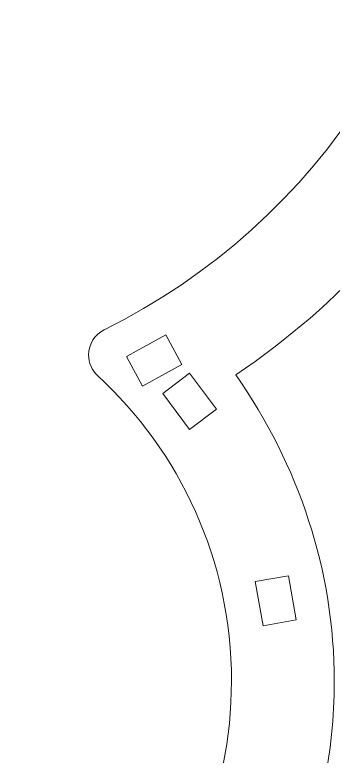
# Model space of a CAD drawing. Header units: centimetres. Extents: x -24.3 to 24.3, y -22.3 to 22.8.
# Drawn here: x -12.98 to -9.19, y 1.33 to 10.14 of the extents above; entities that cross this region are included whole.
import ezdxf

# ---------------------------------------------------------------- set-up
doc = ezdxf.new("R2010")
doc.units = ezdxf.units.CM
doc.header["$MEASUREMENT"] = 0
doc.layers.add('layer 1', color=7, linetype='Continuous')

msp = doc.modelspace()

# ---------------------------------------------------------------- linework, layer by layer
at = {"layer": 'layer 1', "color": 177, "lineweight": 9}
for points, knots in [([(-15.33245, -3.94281), (-11.93309, -3.94281), (-9.17712, -1.18684), (-9.17712, 2.21252), (-9.17712, 2.21252), (-9.17712, 3.54016), (-9.59848, 4.78041), (-10.34916, 5.85947), (-10.34916, 5.85947), (-7.86531, 7.52279), (-6.3678, 10.30581), (-6.3678, 13.31181), (-6.3678, 13.31181), (-6.3678, 18.26272), (-10.38155, 22.2765), (-15.33245, 22.2765), (-15.33245, 22.2765), (-20.28337, 22.2765), (-24.29711, 18.26272), (-24.29711, 13.31181), (-24.29711, 13.31181), (-24.29711, 10.29901), (-22.79291, 7.51071), (-20.29927, 5.84848), (-20.29927, 5.84848), (-21.07357, 4.79276), (-21.48779, 3.5258), (-21.48779, 2.21252), (-21.48779, 2.21252), (-21.48779, -1.18684), (-18.73181, -3.94281), (-15.33245, -3.94281)], [0, 0, 0, 0, 0.1111111, 0.1111111, 0.1111111, 0.1111111, 0.2222222, 0.2222222, 0.2222222, 0.2222222, 0.3333333, 0.3333333, 0.3333333, 0.3333333, 0.4444444, 0.4444444, 0.4444444, 0.4444444, 0.5555556, 0.5555556, 0.5555556, 0.5555556, 0.6666667, 0.6666667, 0.6666667, 0.6666667, 0.7777778, 0.7777778, 0.7777778, 0.7777778, 1, 1, 1, 1]), ([(-18.66605, 5.85692), (-19.64931, 4.95511), (-20.26579, 3.65977), (-20.26579, 2.22043), (-20.26579, 2.22043), (-20.26579, -0.50416), (-18.05704, -2.71291), (-15.33245, -2.71291), (-15.33245, -2.71291), (-12.60787, -2.71291), (-10.39912, -0.50416), (-10.39912, 2.22043), (-10.39912, 2.22043), (-10.39912, 3.6566), (-11.01289, 4.94939), (-11.99236, 5.85095), (-11.99236, 5.85095), (-12.05776, 5.9118), (-12.09859, 5.99877), (-12.09859, 6.09515), (-12.09859, 6.09515), (-12.09859, 6.2256), (-12.02412, 6.33924), (-11.91492, 6.39397), (-11.91492, 6.39397), (-9.35812, 7.65567), (-7.59912, 10.28849), (-7.59912, 13.33251), (-7.59912, 13.33251), (-7.59912, 17.6035), (-11.06147, 21.06584), (-15.33245, 21.06584), (-15.33245, 21.06584), (-19.60344, 21.06584), (-23.06579, 17.6035), (-23.06579, 13.33251), (-23.06579, 13.33251), (-23.06579, 10.28929), (-21.30773, 7.65704), (-18.75203, 6.39497), (-18.75203, 6.39497), (-18.64153, 6.34069), (-18.5658, 6.22655), (-18.5658, 6.09515), (-18.5658, 6.09515), (-18.5658, 6.00209), (-18.60456, 5.91739), (-18.66605, 5.85692)], [0, 0, 0, 0, 0.0769231, 0.0769231, 0.0769231, 0.0769231, 0.1538462, 0.1538462, 0.1538462, 0.1538462, 0.2307692, 0.2307692, 0.2307692, 0.2307692, 0.3076923, 0.3076923, 0.3076923, 0.3076923, 0.3846154, 0.3846154, 0.3846154, 0.3846154, 0.4615385, 0.4615385, 0.4615385, 0.4615385, 0.5384615, 0.5384615, 0.5384615, 0.5384615, 0.6153846, 0.6153846, 0.6153846, 0.6153846, 0.6923077, 0.6923077, 0.6923077, 0.6923077, 0.7692308, 0.7692308, 0.7692308, 0.7692308, 0.8461538, 0.8461538, 0.8461538, 0.8461538, 1, 1, 1, 1]), ([(-11.64867, 6.07635), (-11.64867, 6.07635), (-11.18128, 6.33323), (-11.18128, 6.33323), (-11.18128, 6.33323), (-11.18128, 6.33323), (-10.98861, 5.98268), (-10.98861, 5.98268), (-10.98861, 5.98268), (-10.98861, 5.98268), (-11.456, 5.7258), (-11.456, 5.7258), (-11.456, 5.7258), (-11.456, 5.7258), (-11.64867, 6.07635), (-11.64867, 6.07635)], [0, 0, 0, 0, 0.2, 0.2, 0.2, 0.2, 0.4, 0.4, 0.4, 0.4, 0.6, 0.6, 0.6, 0.6, 1, 1, 1, 1]), ([(-10.57723, 5.45024), (-10.57723, 5.45024), (-10.89704, 5.87705), (-10.89704, 5.87705), (-10.89704, 5.87705), (-10.89704, 5.87705), (-11.21715, 5.6372), (-11.21715, 5.6372), (-11.21715, 5.6372), (-11.21715, 5.6372), (-10.89735, 5.21039), (-10.89735, 5.21039), (-10.89735, 5.21039), (-10.89735, 5.21039), (-10.57723, 5.45024), (-10.57723, 5.45024)], [0, 0, 0, 0, 0.2, 0.2, 0.2, 0.2, 0.4, 0.4, 0.4, 0.4, 0.6, 0.6, 0.6, 0.6, 1, 1, 1, 1]), ([(-9.72185, 3.47141), (-9.72185, 3.47141), (-9.63005, 2.94604), (-9.63005, 2.94604), (-9.63005, 2.94604), (-9.63005, 2.94604), (-10.02408, 2.87719), (-10.02408, 2.87719), (-10.02408, 2.87719), (-10.02408, 2.87719), (-10.11588, 3.40256), (-10.11588, 3.40256), (-10.11588, 3.40256), (-10.11588, 3.40256), (-9.72185, 3.47141), (-9.72185, 3.47141)], [0, 0, 0, 0, 0.2, 0.2, 0.2, 0.2, 0.4, 0.4, 0.4, 0.4, 0.6, 0.6, 0.6, 0.6, 1, 1, 1, 1])]:
    msp.add_open_spline(points, degree=3, knots=knots, dxfattribs=at)

doc.saveas('drawing.dxf')
